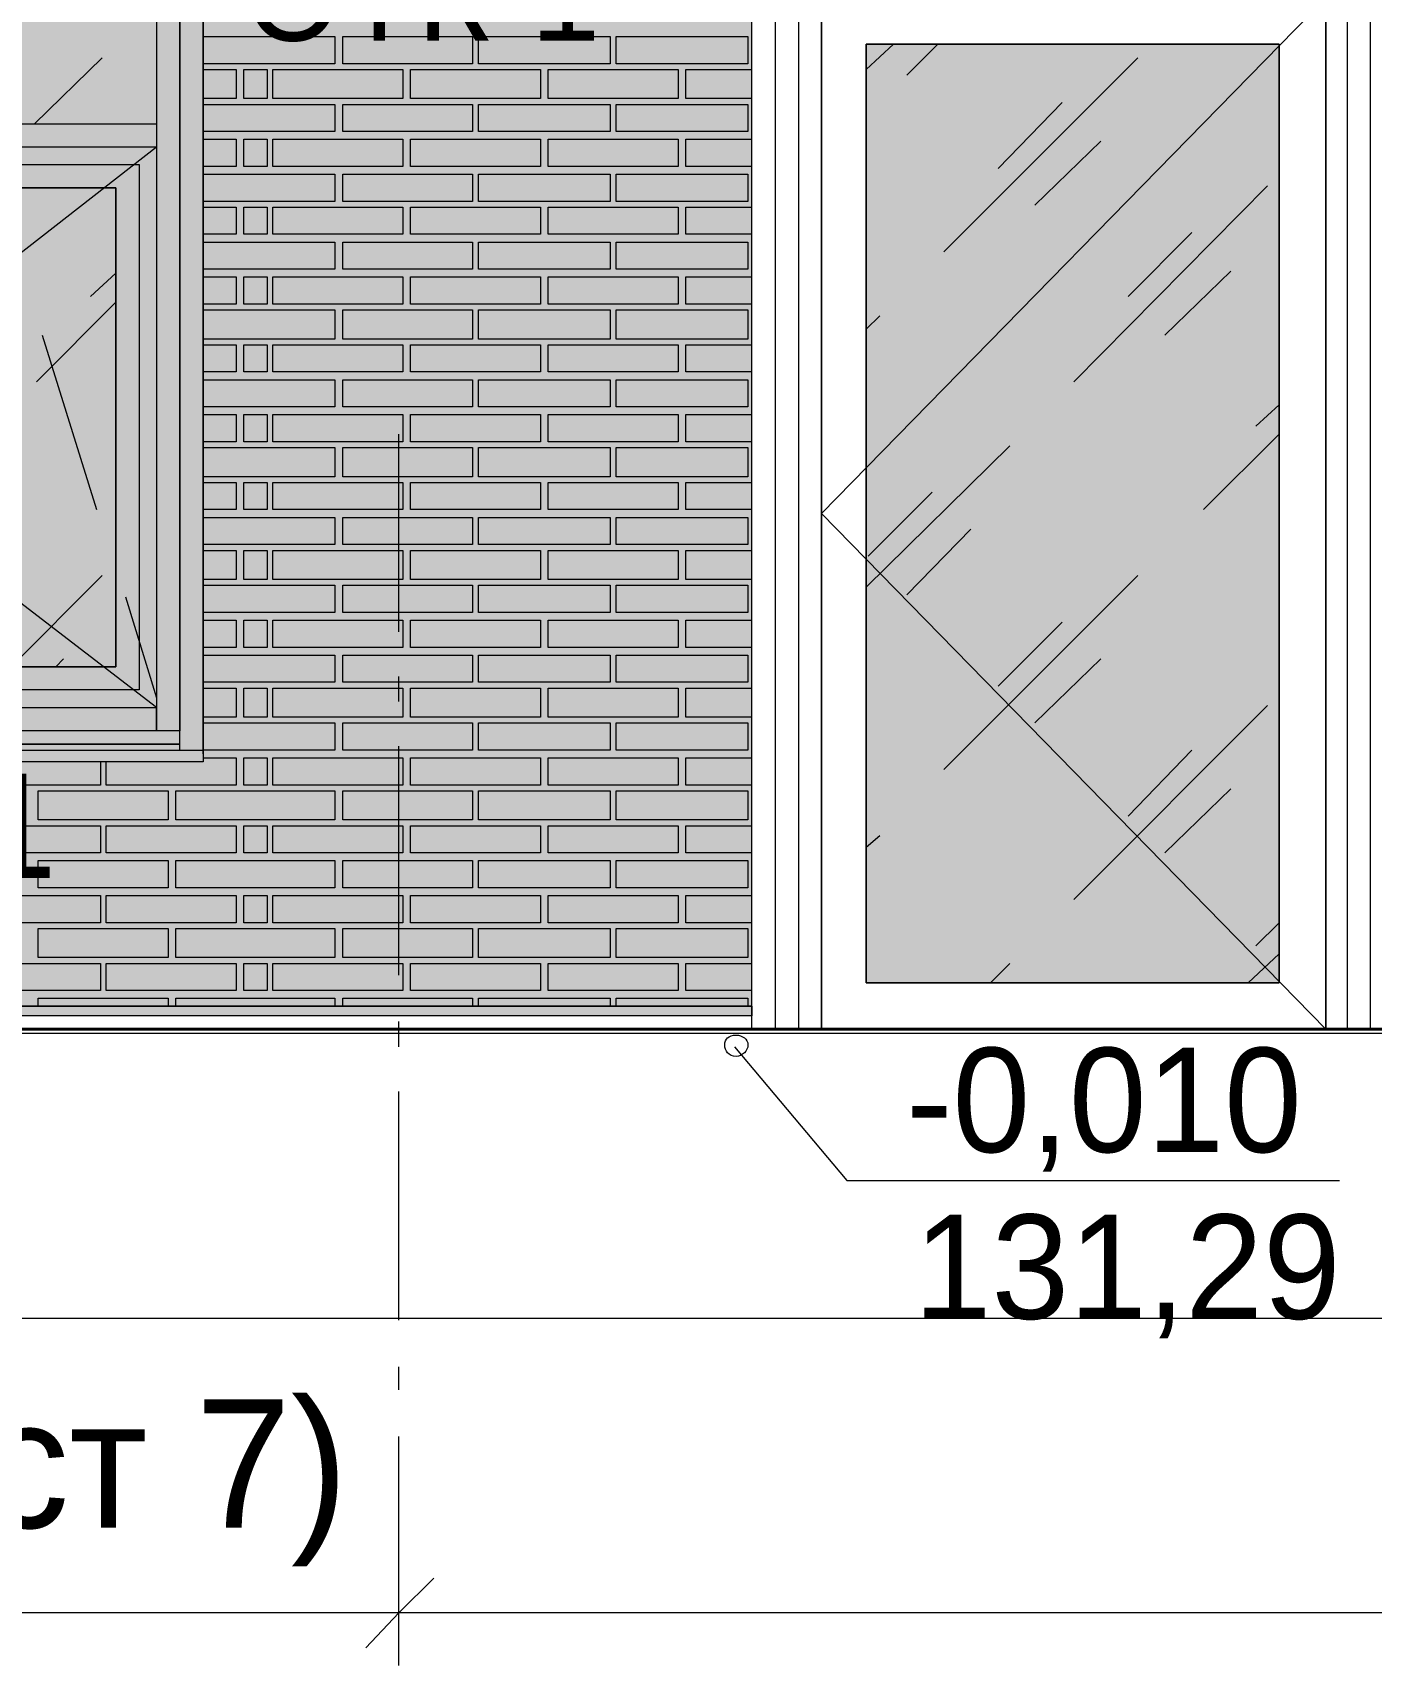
# Model space of a CAD drawing. Header units: millimetres. Extents: x -28928 to 100580, y -22867 to 36490.
# Drawn here: x 55282 to 58203, y -6152 to -2589 of the extents above; entities that cross this region are included whole.
import ezdxf

# ---------------------------------------------------------------- set-up
doc = ezdxf.new("R2010")
doc.units = ezdxf.units.MM
doc.layers.add('PDF _Геометрия', color=7, linetype='Continuous', true_color=0x8f8e8d)
doc.layers.add('PDF _Сплошная заливка', color=7, linetype='Continuous', true_color=0xffffff)
doc.layers.add('PDF _Текст', color=7, linetype='Continuous')

msp = doc.modelspace()

# ---------------------------------------------------------------- hatches: boundary and pattern name
at = {"layer": 'PDF _Сплошная заливка', "true_color": 0xdcd6cf, "transparency": 33554559}
h = msp.add_hatch(color=254, dxfattribs=at)
h.paths.add_polyline_path([(29617.59389996213, 1544.120618822559), (29617.59389996213, 9028.35138805342), (29486.44005380829, 9028.35138805342), (29486.44005380829, 1544.120618822559)])
h.paths.add_polyline_path([(47137.20928457774, -1463.956304254396), (47137.20928457774, -4713.187073485198), (55763.74774611626, -4713.187073485198), (55763.74774611626, 1455.274464976406), (29617.59389996213, 1455.274464976406), (29617.59389996213, 1522.966772668726), (29486.44005380829, 1522.966772668726), (29486.44005380829, -4713.187073485198), (45262.97851534694, -4713.187073485198), (45262.97851534694, -1463.956304254396)])
msp.add_hatch(color=254, dxfattribs=at).paths.add_polyline_path([(60798.36313073174, -2005.494765792853), (60798.36313073174, -4713.187073485198), (70224.51697688567, -4713.187073485198), (70224.51697688567, -1463.956304254396), (74070.28620765495, -1463.956304254396), (74070.28620765495, -4713.187073485198), (82294.90159227043, -4713.187073485198), (82294.90159227043, 9028.35138805342), (55763.74774611626, 9028.35138805342), (55763.74774611626, -4713.187073485198), (56851.05543842399, -4713.187073485198), (56851.05543842399, -1463.956304254396), (58251.4400538086, -1463.956304254396), (58251.4400538086, -4713.187073485198), (59499.51697688556, -4713.187073485198), (59499.51697688556, -2005.494765792853)])

# ---------------------------------------------------------------- linework, layer by layer
at = {"layer": 'PDF _Геометрия', "color": 7, "lineweight": 9}
for points in [[(45262.97851534694, -4679.340919639049), (45262.97851534694, -4713.187073485198), (29486.44005380829, -4713.187073485198), (45262.97851534694, -4713.187073485198), (45262.97851534694, -1463.956304254396), (47137.20928457774, -1463.956304254396), (47137.20928457774, -4713.187073485198), (55763.74774611626, -4713.187073485198), (56851.05543842399, -4713.187073485198), (56851.05543842399, -1463.956304254396), (58251.4400538086, -1463.956304254396), (58251.4400538086, -4713.187073485198), (59499.51697688556, -4713.187073485198), (59499.51697688556, -2005.494765792853), (60798.36313073174, -2005.494765792853), (60798.36313073174, -4713.187073485198), (70224.51697688567, -4713.187073485198), (70224.51697688567, -1463.956304254396), (74070.28620765495, -1463.956304254396), (74070.28620765495, -4713.187073485198), (82294.90159227043, -4713.187073485198), (82316.05543842427, -4713.187073485198), (82316.05543842427, 9028.35138805342)], [(53855.67082303934, -1463.956304254396), (55653.74774611628, -1463.956304254396), (55653.74774611628, -4163.187073485195), (55653.74774611628, -4087.03322733134), (55653.74774611628, -2813.57168886979), (55653.74774611628, -1540.110150408243), (55653.74774611628, -1463.956304254396), (55602.97851534704, -1463.956304254396), (55602.97851534704, -1540.110150408243)], [(58200.67082303937, -4763.956304254429), (58200.67082303937, -2441.263996562102), (58200.67082303937, -1540.110150408243), (58200.67082303937, -1463.956304254396), (58251.4400538086, -1463.956304254396), (58251.4400538086, -1540.110150408243), (58251.4400538086, -2441.263996562102), (58251.4400538086, -4763.956304254429), (58200.67082303937, -4763.956304254429), (58200.67082303937, -2441.263996562102), (58200.67082303937, -1514.72553502363), (58149.90159227014, -1514.72553502363), (58149.90159227014, -2441.263996562102), (58149.90159227014, -4763.956304254429)], [(56914.51697688554, -1514.72553502363), (56901.82466919323, -1514.72553502363), (56952.59389996246, -1514.72553502363), (56952.59389996246, -2441.263996562102), (56952.59389996246, -4763.956304254429)], [(56901.82466919323, -1514.72553502363), (56901.82466919323, -2441.263996562102), (56901.82466919323, -4763.956304254429)], [(55552.20928457782, -1540.110150408243), (55552.20928457782, -2813.57168886979), (55552.20928457782, -4112.417842715953), (54777.97851534704, -4112.417842715953), (54777.97851534704, -4061.648611946723), (55552.20928457782, -4061.648611946723)], [(55602.97851534704, -4154.725535023648), (55602.97851534704, -4087.03322733134), (55602.97851534704, -2813.57168886979), (55602.97851534704, -1540.110150408243), (55602.97851534704, -2813.57168886979), (55602.97851534704, -4112.417842715953), (55552.20928457782, -4112.417842715953), (55552.20928457782, -4061.648611946723), (55243.36313073165, -3824.725535023656)], [(58103.3631307317, -2513.187073485165), (57003.3631307317, -3638.571688869801), (58103.3631307317, -4763.956304254429), (58103.3631307317, -2513.187073485165), (57003.3631307317, -2513.187073485165), (57003.3631307317, -4763.956304254429)], [(57100.67082303937, -2669.725535023641), (57159.90159227014, -2614.72553502363)], [(57189.51697688553, -2682.41784271595), (57257.20928457785, -2614.72553502363)], [(55285.67082303936, -2788.187073485176), (55433.74774611626, -2644.340919639028)], [(57269.90159227015, -3067.41784271595), (57692.97851534706, -2644.340919639028)], [(57388.36313073167, -2885.494765792875), (57527.97851534706, -2741.648611946708)], [(55552.20928457782, -2838.956304254407), (55243.36313073165, -3080.110150408254)], [(57468.74774611631, -2965.879381177485), (57612.59389996246, -2826.263996562098)], [(57553.36313073167, -3350.879381177485), (57976.44005380862, -2923.571688869797)], [(57671.82466919323, -3164.725535023648), (57811.44005380862, -3025.110150408262)], [(55408.36313073165, -3164.725535023648), (55463.36313073167, -3113.956304254418)], [(57752.20928457785, -3249.34091963902), (57896.05543842398, -3109.725535023634)], [(55289.90159227014, -3350.879381177485), (55463.36313073167, -3177.417842715957)], [(57100.67082303937, -3236.648611946712), (57130.28620765478, -3207.033227331332)], [(55302.59389996245, -3249.34091963902), (55421.05543842395, -3630.110150408254)], [(57951.05543842399, -3448.187073485184), (58001.82466919323, -3401.648611946715)], [(56081.05543842397, -3896.648611946719), (56081.05543842397, -3465.110150408254)], [(57100.67082303937, -3799.340919639038), (57413.74774611629, -3490.494765792871)], [(57836.82466919323, -3630.110150408254), (58001.82466919323, -3465.110150408254)], [(57104.90159227015, -3731.648611946719), (57244.51697688554, -3592.033227331332)], [(57189.51697688553, -3816.263996562109), (57329.13236150092, -3672.41784271596)], [(55234.90159227012, -3972.802458100567), (55433.74774611626, -3773.956304254425)], [(57269.90159227015, -4197.033227331347), (57692.97851534706, -3773.956304254425)], [(55484.5169768855, -3820.494765792875), (55552.20928457782, -4040.49476579289)], [(57388.36313073167, -4015.110150408273), (57527.97851534706, -3875.494765792886)], [(55332.20928457781, -3972.802458100567), (55349.13236150089, -3955.879381177496)], [(57468.74774611631, -4095.494765792882), (57612.59389996246, -3955.879381177496)], [(56081.05543842397, -4048.956304254414), (56081.05543842397, -3993.956304254421)], [(57553.36313073167, -4480.49476579289), (57976.44005380862, -4057.41784271596)], [(55602.97851534704, -4112.417842715953), (53906.44005380858, -4112.417842715953)], [(55653.74774611628, -4146.263996562113), (55653.74774611628, -4154.725535023648), (55653.74774611628, -4180.110150408265), (53855.67082303934, -4180.110150408265), (53855.67082303934, -4154.725535023648), (53855.67082303934, -4150.494765792886)], [(53855.67082303934, -4154.725535023648), (55653.74774611628, -4154.725535023648)], [(55602.97851534704, -4142.033227331343), (53906.44005380858, -4142.033227331343), (55602.97851534704, -4142.033227331343)], [(55602.97851534704, -4142.033227331343), (53906.44005380858, -4142.033227331343)], [(56081.05543842397, -4645.494765792897), (56081.05543842397, -4146.263996562113)], [(57671.82466919323, -4298.571688869808), (57811.44005380862, -4154.725535023648)], [(55653.74774611628, -4171.64861194673), (55653.74774611628, -4175.879381177503)], [(57752.20928457785, -4378.956304254429), (57896.05543842398, -4239.340919639042)], [(57100.67082303937, -4366.26399656212), (57130.28620765478, -4340.879381177503)], [(57951.05543842399, -4582.033227331358), (58001.82466919323, -4531.26399656212)], [(57371.44005380862, -4662.417842715968), (57413.74774611629, -4620.11015040828)], [(57934.13236150092, -4662.417842715968), (58001.82466919323, -4598.956304254429)], [(44488.74774611616, -4675.110150408276), (44505.67082303923, -4814.725535023663), (44543.74774611615, -4950.110150408284), (44611.44005380847, -5072.802458100592), (44700.28620765463, -5182.802458100588), (44810.28620765462, -5271.648611946744), (44932.97851534693, -5339.340919639057), (45068.36313073155, -5377.417842715979), (45212.20928457771, -5394.34091963906), (62080.28620765479, -5394.34091963906), (62224.13236150096, -5377.417842715979), (62359.51697688557, -5339.340919639057), (62482.2092845779, -5271.648611946744), (62592.20928457788, -5182.802458100588), (62681.05543842404, -5072.802458100592), (62748.74774611637, -4950.110150408284), (62786.82466919329, -4814.725535023663), (62803.74774611634, -4675.110150408276)], [(47137.20928457774, -4713.187073485198), (56851.05543842399, -4713.187073485198), (56851.05543842399, -4734.340919639053), (47137.20928457774, -4734.340919639053), (47137.20928457774, -4713.187073485198), (56851.05543842399, -4713.187073485198), (47137.20928457774, -4713.187073485198), (47137.20928457774, -4679.340919639049)], [(-23144.32917696154, -4772.417842715975), (84689.51697688583, -4772.417842715975)], [(56081.05543842397, -4802.033227331354), (56081.05543842397, -4747.033227331358)], [(56812.97851534707, -4802.033227331354), (57058.36313073167, -5093.956304254436), (58132.97851534709, -5093.956304254436)], [(56081.05543842397, -5398.571688869823), (56081.05543842397, -4899.340919639053)], [(56081.05543842397, -5550.879381177518), (56081.05543842397, -5500.110150408284)], [(56081.05543842397, -6151.648611946755), (56081.05543842397, -5652.417842715979)], [(56081.05543842397, -6143.18707348522), (56081.05543842397, -6037.417842715986), (56081.05543842397, -5918.956304254443)], [(82087.59389996273, -6037.417842715986), (56081.05543842397, -6037.417842715986), (29799.51697688522, -6037.417842715986), (29351.05543842366, -6037.417842715986), (5066.440053808012, -6037.417842715986), (4816.824669192614, -6037.417842715986), (-21587.40610003844, -6037.417842715986)]]:
    msp.add_lwpolyline(points, dxfattribs=at)
for points in [[(56851.05543842399, -4763.956304254429), (56851.05543842399, -2441.263996562102), (56851.05543842399, -1540.110150408243), (56851.05543842399, -1463.956304254396), (56901.82466919323, -1463.956304254396), (56901.82466919323, -1540.110150408243), (56901.82466919323, -2441.263996562102), (56901.82466919323, -4763.956304254429)], [(57003.3631307317, -4763.956304254429), (57003.3631307317, -2513.187073485165), (58103.3631307317, -2513.187073485165), (58103.3631307317, -4763.956304254429)], [(57100.67082303937, -2614.72553502363), (58001.82466919323, -2614.72553502363), (58001.82466919323, -4662.417842715968), (57100.67082303937, -4662.417842715968)], [(58001.82466919323, -2614.72553502363), (57100.67082303937, -2614.72553502363), (57100.67082303937, -4662.417842715968), (58001.82466919323, -4662.417842715968)], [(55552.20928457782, -2838.956304254407), (54777.97851534704, -2838.956304254407), (54777.97851534704, -2788.187073485176), (55552.20928457782, -2788.187073485176)], [(54820.28620765475, -2877.033227331329), (55514.13236150089, -2877.033227331329), (55514.13236150089, -4023.571688869801), (54820.28620765475, -4023.571688869801)], [(55514.13236150089, -2877.033227331329), (55514.13236150089, -4023.571688869801), (54820.28620765475, -4023.571688869801), (54820.28620765475, -2877.033227331329)], [(55463.36313073167, -2927.802458100563), (54866.8246691932, -2927.802458100563), (54866.8246691932, -3972.802458100567), (55463.36313073167, -3972.802458100567)], [(54866.8246691932, -3972.802458100567), (54866.8246691932, -2927.802458100563), (55463.36313073167, -2927.802458100563), (55463.36313073167, -3972.802458100567)]]:
    msp.add_lwpolyline(points, close=True, dxfattribs=at)
at = {"layer": 'PDF _Геометрия', "lineweight": 9}
for points in [[(55653.74774611628, -2597.802458100559), (55734.13236150092, -2597.802458100559), (55763.74774611626, -2597.802458100559), (55797.59389996245, -2597.802458100559), (55941.44005380858, -2597.802458100559), (55941.44005380858, -2657.033227331332), (55797.59389996245, -2657.033227331332), (55763.74774611626, -2657.033227331332), (55734.13236150092, -2657.033227331332), (55653.74774611628, -2657.033227331332)], [(55653.74774611628, -2669.725535023641), (55725.67082303934, -2669.725535023641), (55725.67082303934, -2733.18707348518), (55653.74774611628, -2733.18707348518)], [(56851.05543842399, -2733.18707348518), (56707.20928457784, -2733.18707348518), (56707.20928457784, -2669.725535023641), (56851.05543842399, -2669.725535023641)], [(55653.74774611628, -2745.879381177489), (55734.13236150092, -2745.879381177489), (55763.74774611626, -2745.879381177489), (55797.59389996245, -2745.879381177489), (55941.44005380858, -2745.879381177489), (55941.44005380858, -2805.110150408247), (55797.59389996245, -2805.110150408247), (55763.74774611626, -2805.110150408247), (55734.13236150092, -2805.110150408247), (55653.74774611628, -2805.110150408247)], [(55653.74774611628, -2822.033227331336), (55725.67082303934, -2822.033227331336), (55725.67082303934, -2881.263996562095), (55653.74774611628, -2881.263996562095)], [(56851.05543842399, -2881.263996562095), (56707.20928457784, -2881.263996562095), (56707.20928457784, -2822.033227331336), (56851.05543842399, -2822.033227331336)], [(55653.74774611628, -2898.187073485184), (55734.13236150092, -2898.187073485184), (55763.74774611626, -2898.187073485184), (55797.59389996245, -2898.187073485184), (55941.44005380858, -2898.187073485184), (55941.44005380858, -2957.417842715942), (55797.59389996245, -2957.417842715942), (55763.74774611626, -2957.417842715942), (55734.13236150092, -2957.417842715942), (55653.74774611628, -2957.417842715942)], [(55653.74774611628, -2970.110150408247), (55725.67082303934, -2970.110150408247), (55725.67082303934, -3029.340919639024), (55653.74774611628, -3029.340919639024)], [(56851.05543842399, -3029.340919639024), (56707.20928457784, -3029.340919639024), (56707.20928457784, -2970.110150408247), (56851.05543842399, -2970.110150408247)], [(55653.74774611628, -3046.263996562095), (55734.13236150092, -3046.263996562095), (55763.74774611626, -3046.263996562095), (55797.59389996245, -3046.263996562095), (55941.44005380858, -3046.263996562095), (55941.44005380858, -3105.494765792871), (55797.59389996245, -3105.494765792871), (55763.74774611626, -3105.494765792871), (55734.13236150092, -3105.494765792871), (55653.74774611628, -3105.494765792871)], [(55653.74774611628, -3122.417842715942), (55725.67082303934, -3122.417842715942), (55725.67082303934, -3181.648611946719), (55653.74774611628, -3181.648611946719)], [(56851.05543842399, -3181.648611946719), (56707.20928457784, -3181.648611946719), (56707.20928457784, -3122.417842715942), (56851.05543842399, -3122.417842715942)], [(55653.74774611628, -3194.340919639028), (55734.13236150092, -3194.340919639028), (55763.74774611626, -3194.340919639028), (55797.59389996245, -3194.340919639028), (55941.44005380858, -3194.340919639028), (55941.44005380858, -3257.802458100567), (55797.59389996245, -3257.802458100567), (55763.74774611626, -3257.802458100567), (55734.13236150092, -3257.802458100567), (55653.74774611628, -3257.802458100567)], [(55653.74774611628, -3270.494765792875), (55725.67082303934, -3270.494765792875), (55725.67082303934, -3329.725535023648), (55653.74774611628, -3329.725535023648)], [(56851.05543842399, -3329.725535023648), (56707.20928457784, -3329.725535023648), (56707.20928457784, -3270.494765792875), (56851.05543842399, -3270.494765792875)], [(55653.74774611628, -3346.648611946719), (55734.13236150092, -3346.648611946719), (55763.74774611626, -3346.648611946719), (55797.59389996245, -3346.648611946719), (55941.44005380858, -3346.648611946719), (55941.44005380858, -3405.879381177496), (55797.59389996245, -3405.879381177496), (55763.74774611626, -3405.879381177496), (55734.13236150092, -3405.879381177496), (55653.74774611628, -3405.879381177496)], [(55653.74774611628, -3422.802458100567), (55725.67082303934, -3422.802458100567), (55725.67082303934, -3482.033227331343), (55653.74774611628, -3482.033227331343)], [(56851.05543842399, -3482.033227331343), (56707.20928457784, -3482.033227331343), (56707.20928457784, -3422.802458100567), (56851.05543842399, -3422.802458100567)], [(55653.74774611628, -3494.725535023652), (55734.13236150092, -3494.725535023652), (55763.74774611626, -3494.725535023652), (55797.59389996245, -3494.725535023652), (55941.44005380858, -3494.725535023652), (55941.44005380858, -3558.187073485191), (55797.59389996245, -3558.187073485191), (55763.74774611626, -3558.187073485191), (55734.13236150092, -3558.187073485191), (55653.74774611628, -3558.187073485191)], [(55653.74774611628, -3570.879381177499), (55725.67082303934, -3570.879381177499), (55725.67082303934, -3630.110150408254), (55653.74774611628, -3630.110150408254)], [(56851.05543842399, -3630.110150408254), (56707.20928457784, -3630.110150408254), (56707.20928457784, -3570.879381177499), (56851.05543842399, -3570.879381177499)], [(55653.74774611628, -3647.033227331347), (55734.13236150092, -3647.033227331347), (55763.74774611626, -3647.033227331347), (55797.59389996245, -3647.033227331347), (55941.44005380858, -3647.033227331347), (55941.44005380858, -3706.263996562102), (55797.59389996245, -3706.263996562102), (55763.74774611626, -3706.263996562102), (55734.13236150092, -3706.263996562102), (55653.74774611628, -3706.263996562102)], [(55653.74774611628, -3718.95630425441), (55725.67082303934, -3718.95630425441), (55725.67082303934, -3782.41784271595), (55653.74774611628, -3782.41784271595)], [(56851.05543842399, -3782.41784271595), (56707.20928457784, -3782.41784271595), (56707.20928457784, -3718.95630425441), (56851.05543842399, -3718.95630425441)], [(55653.74774611628, -3795.110150408258), (55734.13236150092, -3795.110150408258), (55763.74774611626, -3795.110150408258), (55797.59389996245, -3795.110150408258), (55941.44005380858, -3795.110150408258), (55941.44005380858, -3854.340919639035), (55797.59389996245, -3854.340919639035), (55763.74774611626, -3854.340919639035), (55734.13236150092, -3854.340919639035), (55653.74774611628, -3854.340919639035)], [(55653.74774611628, -3871.263996562106), (55725.67082303934, -3871.263996562106), (55725.67082303934, -3930.494765792882), (55653.74774611628, -3930.494765792882)], [(56851.05543842399, -3930.494765792882), (56707.20928457784, -3930.494765792882), (56707.20928457784, -3871.263996562106), (56851.05543842399, -3871.263996562106)], [(55653.74774611628, -3947.417842715953), (55734.13236150092, -3947.417842715953), (55763.74774611626, -3947.417842715953), (55797.59389996245, -3947.417842715953), (55941.44005380858, -3947.417842715953), (55941.44005380858, -4006.648611946726), (55797.59389996245, -4006.648611946726), (55763.74774611626, -4006.648611946726), (55734.13236150092, -4006.648611946726), (55653.74774611628, -4006.648611946726)], [(55653.74774611628, -4019.340919639035), (55725.67082303934, -4019.340919639035), (55725.67082303934, -4082.802458100574), (55653.74774611628, -4082.802458100574)], [(56851.05543842399, -4082.802458100574), (56707.20928457784, -4082.802458100574), (56707.20928457784, -4019.340919639035), (56851.05543842399, -4019.340919639035)], [(55653.74774611628, -4095.494765792882), (55734.13236150092, -4095.494765792882), (55763.74774611626, -4095.494765792882), (55797.59389996245, -4095.494765792882), (55941.44005380858, -4095.494765792882), (55941.44005380858, -4154.725535023648), (55797.59389996245, -4154.725535023648), (55763.74774611626, -4154.725535023648), (55734.13236150092, -4154.725535023648), (55653.74774611628, -4154.725535023648)], [(55429.51697688553, -4180.110150408265), (55429.51697688553, -4230.879381177496), (55141.82466919319, -4230.879381177496), (55141.82466919319, -4180.110150408265)], [(55653.74774611628, -4171.64861194673), (55725.67082303934, -4171.64861194673), (55725.67082303934, -4230.879381177496), (55442.20928457782, -4230.879381177496), (55442.20928457782, -4180.110150408265)], [(56851.05543842399, -4230.879381177496), (56707.20928457784, -4230.879381177496), (56707.20928457784, -4171.64861194673), (56851.05543842399, -4171.64861194673)], [(56851.05543842399, -4378.956304254429), (56707.20928457784, -4378.956304254429), (56707.20928457784, -4319.725535023652), (56851.05543842399, -4319.725535023652)], [(56851.05543842399, -4531.26399656212), (56707.20928457784, -4531.26399656212), (56707.20928457784, -4472.033227331347), (56851.05543842399, -4472.033227331347)], [(56851.05543842399, -4679.340919639049), (56707.20928457784, -4679.340919639049), (56707.20928457784, -4620.11015040828), (56851.05543842399, -4620.11015040828)], [(55294.13236150087, -4713.187073485198), (55294.13236150087, -4696.263996562127), (55433.74774611626, -4696.263996562127), (55577.59389996243, -4696.263996562127), (55577.59389996243, -4713.187073485198)], [(55594.51697688553, -4713.187073485198), (55594.51697688553, -4696.263996562127), (55734.13236150092, -4696.263996562127), (55763.74774611626, -4696.263996562127), (55797.59389996245, -4696.263996562127), (55941.44005380858, -4696.263996562127), (55941.44005380858, -4713.187073485198)], [(55958.36313073167, -4713.187073485198), (55958.36313073167, -4696.263996562127), (56097.97851534706, -4696.263996562127), (56241.82466919323, -4696.263996562127), (56241.82466919323, -4713.187073485198)], [(56254.51697688553, -4713.187073485198), (56254.51697688553, -4696.263996562127), (56398.36313073167, -4696.263996562127), (56542.20928457782, -4696.263996562127), (56542.20928457782, -4713.187073485198)], [(56554.90159227014, -4713.187073485198), (56554.90159227014, -4696.263996562127), (56698.74774611631, -4696.263996562127), (56842.59389996243, -4696.263996562127), (56842.59389996243, -4713.187073485198)]]:
    msp.add_lwpolyline(points, dxfattribs=at)
for points in [[(56241.82466919323, -2657.033227331332), (56097.97851534706, -2657.033227331332), (55958.36313073167, -2657.033227331332), (55958.36313073167, -2597.802458100559), (56097.97851534706, -2597.802458100559), (56241.82466919323, -2597.802458100559)], [(56542.20928457782, -2657.033227331332), (56398.36313073167, -2657.033227331332), (56254.51697688553, -2657.033227331332), (56254.51697688553, -2597.802458100559), (56398.36313073167, -2597.802458100559), (56542.20928457782, -2597.802458100559)], [(56842.59389996243, -2657.033227331332), (56698.74774611631, -2657.033227331332), (56554.90159227014, -2657.033227331332), (56554.90159227014, -2597.802458100559), (56698.74774611631, -2597.802458100559), (56842.59389996243, -2597.802458100559)], [(55742.59389996243, -2733.18707348518), (55742.59389996243, -2669.725535023641), (55763.74774611626, -2669.725535023641), (55793.36313073167, -2669.725535023641), (55793.36313073167, -2733.18707348518), (55763.74774611626, -2733.18707348518)], [(56089.51697688553, -2669.725535023641), (56089.51697688553, -2733.18707348518), (55806.05543842398, -2733.18707348518), (55806.05543842398, -2669.725535023641)], [(56389.90159227014, -2669.725535023641), (56389.90159227014, -2733.18707348518), (56106.44005380858, -2733.18707348518), (56106.44005380858, -2669.725535023641)], [(56690.28620765475, -2669.725535023641), (56690.28620765475, -2733.18707348518), (56406.82466919323, -2733.18707348518), (56406.82466919323, -2669.725535023641)], [(56241.82466919323, -2805.110150408247), (56097.97851534706, -2805.110150408247), (55958.36313073167, -2805.110150408247), (55958.36313073167, -2745.879381177489), (56097.97851534706, -2745.879381177489), (56241.82466919323, -2745.879381177489)], [(56542.20928457782, -2805.110150408247), (56398.36313073167, -2805.110150408247), (56254.51697688553, -2805.110150408247), (56254.51697688553, -2745.879381177489), (56398.36313073167, -2745.879381177489), (56542.20928457782, -2745.879381177489)], [(56842.59389996243, -2805.110150408247), (56698.74774611631, -2805.110150408247), (56554.90159227014, -2805.110150408247), (56554.90159227014, -2745.879381177489), (56698.74774611631, -2745.879381177489), (56842.59389996243, -2745.879381177489)], [(55742.59389996243, -2881.263996562095), (55742.59389996243, -2822.033227331336), (55763.74774611626, -2822.033227331336), (55793.36313073167, -2822.033227331336), (55793.36313073167, -2881.263996562095), (55763.74774611626, -2881.263996562095)], [(56089.51697688553, -2822.033227331336), (56089.51697688553, -2881.263996562095), (55806.05543842398, -2881.263996562095), (55806.05543842398, -2822.033227331336)], [(56389.90159227014, -2822.033227331336), (56389.90159227014, -2881.263996562095), (56106.44005380858, -2881.263996562095), (56106.44005380858, -2822.033227331336)], [(56690.28620765475, -2822.033227331336), (56690.28620765475, -2881.263996562095), (56406.82466919323, -2881.263996562095), (56406.82466919323, -2822.033227331336)], [(56241.82466919323, -2957.417842715942), (56097.97851534706, -2957.417842715942), (55958.36313073167, -2957.417842715942), (55958.36313073167, -2898.187073485184), (56097.97851534706, -2898.187073485184), (56241.82466919323, -2898.187073485184)], [(56542.20928457782, -2957.417842715942), (56398.36313073167, -2957.417842715942), (56254.51697688553, -2957.417842715942), (56254.51697688553, -2898.187073485184), (56398.36313073167, -2898.187073485184), (56542.20928457782, -2898.187073485184)], [(56842.59389996243, -2957.417842715942), (56698.74774611631, -2957.417842715942), (56554.90159227014, -2957.417842715942), (56554.90159227014, -2898.187073485184), (56698.74774611631, -2898.187073485184), (56842.59389996243, -2898.187073485184)], [(55742.59389996243, -3029.340919639024), (55742.59389996243, -2970.110150408247), (55763.74774611626, -2970.110150408247), (55793.36313073167, -2970.110150408247), (55793.36313073167, -3029.340919639024), (55763.74774611626, -3029.340919639024)], [(56089.51697688553, -2970.110150408247), (56089.51697688553, -3029.340919639024), (55806.05543842398, -3029.340919639024), (55806.05543842398, -2970.110150408247)], [(56389.90159227014, -2970.110150408247), (56389.90159227014, -3029.340919639024), (56106.44005380858, -3029.340919639024), (56106.44005380858, -2970.110150408247)], [(56690.28620765475, -2970.110150408247), (56690.28620765475, -3029.340919639024), (56406.82466919323, -3029.340919639024), (56406.82466919323, -2970.110150408247)], [(56241.82466919323, -3105.494765792871), (56097.97851534706, -3105.494765792871), (55958.36313073167, -3105.494765792871), (55958.36313073167, -3046.263996562095), (56097.97851534706, -3046.263996562095), (56241.82466919323, -3046.263996562095)], [(56542.20928457782, -3105.494765792871), (56398.36313073167, -3105.494765792871), (56254.51697688553, -3105.494765792871), (56254.51697688553, -3046.263996562095), (56398.36313073167, -3046.263996562095), (56542.20928457782, -3046.263996562095)], [(56842.59389996243, -3105.494765792871), (56698.74774611631, -3105.494765792871), (56554.90159227014, -3105.494765792871), (56554.90159227014, -3046.263996562095), (56698.74774611631, -3046.263996562095), (56842.59389996243, -3046.263996562095)], [(55742.59389996243, -3181.648611946719), (55742.59389996243, -3122.417842715942), (55763.74774611626, -3122.417842715942), (55793.36313073167, -3122.417842715942), (55793.36313073167, -3181.648611946719), (55763.74774611626, -3181.648611946719)], [(56089.51697688553, -3122.417842715942), (56089.51697688553, -3181.648611946719), (55806.05543842398, -3181.648611946719), (55806.05543842398, -3122.417842715942)], [(56389.90159227014, -3122.417842715942), (56389.90159227014, -3181.648611946719), (56106.44005380858, -3181.648611946719), (56106.44005380858, -3122.417842715942)], [(56690.28620765475, -3122.417842715942), (56690.28620765475, -3181.648611946719), (56406.82466919323, -3181.648611946719), (56406.82466919323, -3122.417842715942)], [(56241.82466919323, -3257.802458100567), (56097.97851534706, -3257.802458100567), (55958.36313073167, -3257.802458100567), (55958.36313073167, -3194.340919639028), (56097.97851534706, -3194.340919639028), (56241.82466919323, -3194.340919639028)], [(56542.20928457782, -3257.802458100567), (56398.36313073167, -3257.802458100567), (56254.51697688553, -3257.802458100567), (56254.51697688553, -3194.340919639028), (56398.36313073167, -3194.340919639028), (56542.20928457782, -3194.340919639028)], [(56842.59389996243, -3257.802458100567), (56698.74774611631, -3257.802458100567), (56554.90159227014, -3257.802458100567), (56554.90159227014, -3194.340919639028), (56698.74774611631, -3194.340919639028), (56842.59389996243, -3194.340919639028)], [(55742.59389996243, -3329.725535023648), (55742.59389996243, -3270.494765792875), (55763.74774611626, -3270.494765792875), (55793.36313073167, -3270.494765792875), (55793.36313073167, -3329.725535023648), (55763.74774611626, -3329.725535023648)], [(56089.51697688553, -3270.494765792875), (56089.51697688553, -3329.725535023648), (55806.05543842398, -3329.725535023648), (55806.05543842398, -3270.494765792875)], [(56389.90159227014, -3270.494765792875), (56389.90159227014, -3329.725535023648), (56106.44005380858, -3329.725535023648), (56106.44005380858, -3270.494765792875)], [(56690.28620765475, -3270.494765792875), (56690.28620765475, -3329.725535023648), (56406.82466919323, -3329.725535023648), (56406.82466919323, -3270.494765792875)], [(56241.82466919323, -3405.879381177496), (56097.97851534706, -3405.879381177496), (55958.36313073167, -3405.879381177496), (55958.36313073167, -3346.648611946719), (56097.97851534706, -3346.648611946719), (56241.82466919323, -3346.648611946719)], [(56542.20928457782, -3405.879381177496), (56398.36313073167, -3405.879381177496), (56254.51697688553, -3405.879381177496), (56254.51697688553, -3346.648611946719), (56398.36313073167, -3346.648611946719), (56542.20928457782, -3346.648611946719)], [(56842.59389996243, -3405.879381177496), (56698.74774611631, -3405.879381177496), (56554.90159227014, -3405.879381177496), (56554.90159227014, -3346.648611946719), (56698.74774611631, -3346.648611946719), (56842.59389996243, -3346.648611946719)], [(55742.59389996243, -3482.033227331343), (55742.59389996243, -3422.802458100567), (55763.74774611626, -3422.802458100567), (55793.36313073167, -3422.802458100567), (55793.36313073167, -3482.033227331343), (55763.74774611626, -3482.033227331343)], [(56089.51697688553, -3422.802458100567), (56089.51697688553, -3482.033227331343), (55806.05543842398, -3482.033227331343), (55806.05543842398, -3422.802458100567)], [(56389.90159227014, -3422.802458100567), (56389.90159227014, -3482.033227331343), (56106.44005380858, -3482.033227331343), (56106.44005380858, -3422.802458100567)], [(56690.28620765475, -3422.802458100567), (56690.28620765475, -3482.033227331343), (56406.82466919323, -3482.033227331343), (56406.82466919323, -3422.802458100567)], [(56241.82466919323, -3558.187073485191), (56097.97851534706, -3558.187073485191), (55958.36313073167, -3558.187073485191), (55958.36313073167, -3494.725535023652), (56097.97851534706, -3494.725535023652), (56241.82466919323, -3494.725535023652)], [(56542.20928457782, -3558.187073485191), (56398.36313073167, -3558.187073485191), (56254.51697688553, -3558.187073485191), (56254.51697688553, -3494.725535023652), (56398.36313073167, -3494.725535023652), (56542.20928457782, -3494.725535023652)], [(56842.59389996243, -3558.187073485191), (56698.74774611631, -3558.187073485191), (56554.90159227014, -3558.187073485191), (56554.90159227014, -3494.725535023652), (56698.74774611631, -3494.725535023652), (56842.59389996243, -3494.725535023652)], [(55742.59389996243, -3630.110150408254), (55742.59389996243, -3570.879381177499), (55763.74774611626, -3570.879381177499), (55793.36313073167, -3570.879381177499), (55793.36313073167, -3630.110150408254), (55763.74774611626, -3630.110150408254)], [(56089.51697688553, -3570.879381177499), (56089.51697688553, -3630.110150408254), (55806.05543842398, -3630.110150408254), (55806.05543842398, -3570.879381177499)], [(56389.90159227014, -3570.879381177499), (56389.90159227014, -3630.110150408254), (56106.44005380858, -3630.110150408254), (56106.44005380858, -3570.879381177499)], [(56690.28620765475, -3570.879381177499), (56690.28620765475, -3630.110150408254), (56406.82466919323, -3630.110150408254), (56406.82466919323, -3570.879381177499)], [(56241.82466919323, -3706.263996562102), (56097.97851534706, -3706.263996562102), (55958.36313073167, -3706.263996562102), (55958.36313073167, -3647.033227331347), (56097.97851534706, -3647.033227331347), (56241.82466919323, -3647.033227331347)], [(56542.20928457782, -3706.263996562102), (56398.36313073167, -3706.263996562102), (56254.51697688553, -3706.263996562102), (56254.51697688553, -3647.033227331347), (56398.36313073167, -3647.033227331347), (56542.20928457782, -3647.033227331347)], [(56842.59389996243, -3706.263996562102), (56698.74774611631, -3706.263996562102), (56554.90159227014, -3706.263996562102), (56554.90159227014, -3647.033227331347), (56698.74774611631, -3647.033227331347), (56842.59389996243, -3647.033227331347)], [(55742.59389996243, -3782.41784271595), (55742.59389996243, -3718.95630425441), (55763.74774611626, -3718.95630425441), (55793.36313073167, -3718.95630425441), (55793.36313073167, -3782.41784271595), (55763.74774611626, -3782.41784271595)], [(56089.51697688553, -3718.95630425441), (56089.51697688553, -3782.41784271595), (55806.05543842398, -3782.41784271595), (55806.05543842398, -3718.95630425441)], [(56389.90159227014, -3718.95630425441), (56389.90159227014, -3782.41784271595), (56106.44005380858, -3782.41784271595), (56106.44005380858, -3718.95630425441)], [(56690.28620765475, -3718.95630425441), (56690.28620765475, -3782.41784271595), (56406.82466919323, -3782.41784271595), (56406.82466919323, -3718.95630425441)], [(56241.82466919323, -3854.340919639035), (56097.97851534706, -3854.340919639035), (55958.36313073167, -3854.340919639035), (55958.36313073167, -3795.110150408258), (56097.97851534706, -3795.110150408258), (56241.82466919323, -3795.110150408258)], [(56542.20928457782, -3854.340919639035), (56398.36313073167, -3854.340919639035), (56254.51697688553, -3854.340919639035), (56254.51697688553, -3795.110150408258), (56398.36313073167, -3795.110150408258), (56542.20928457782, -3795.110150408258)], [(56842.59389996243, -3854.340919639035), (56698.74774611631, -3854.340919639035), (56554.90159227014, -3854.340919639035), (56554.90159227014, -3795.110150408258), (56698.74774611631, -3795.110150408258), (56842.59389996243, -3795.110150408258)], [(55742.59389996243, -3930.494765792882), (55742.59389996243, -3871.263996562106), (55763.74774611626, -3871.263996562106), (55793.36313073167, -3871.263996562106), (55793.36313073167, -3930.494765792882), (55763.74774611626, -3930.494765792882)], [(56089.51697688553, -3871.263996562106), (56089.51697688553, -3930.494765792882), (55806.05543842398, -3930.494765792882), (55806.05543842398, -3871.263996562106)], [(56389.90159227014, -3871.263996562106), (56389.90159227014, -3930.494765792882), (56106.44005380858, -3930.494765792882), (56106.44005380858, -3871.263996562106)], [(56690.28620765475, -3871.263996562106), (56690.28620765475, -3930.494765792882), (56406.82466919323, -3930.494765792882), (56406.82466919323, -3871.263996562106)], [(56241.82466919323, -4006.648611946726), (56097.97851534706, -4006.648611946726), (55958.36313073167, -4006.648611946726), (55958.36313073167, -3947.417842715953), (56097.97851534706, -3947.417842715953), (56241.82466919323, -3947.417842715953)], [(56542.20928457782, -4006.648611946726), (56398.36313073167, -4006.648611946726), (56254.51697688553, -4006.648611946726), (56254.51697688553, -3947.417842715953), (56398.36313073167, -3947.417842715953), (56542.20928457782, -3947.417842715953)], [(56842.59389996243, -4006.648611946726), (56698.74774611631, -4006.648611946726), (56554.90159227014, -4006.648611946726), (56554.90159227014, -3947.417842715953), (56698.74774611631, -3947.417842715953), (56842.59389996243, -3947.417842715953)], [(55742.59389996243, -4082.802458100574), (55742.59389996243, -4019.340919639035), (55763.74774611626, -4019.340919639035), (55793.36313073167, -4019.340919639035), (55793.36313073167, -4082.802458100574), (55763.74774611626, -4082.802458100574)], [(56089.51697688553, -4019.340919639035), (56089.51697688553, -4082.802458100574), (55806.05543842398, -4082.802458100574), (55806.05543842398, -4019.340919639035)], [(56389.90159227014, -4019.340919639035), (56389.90159227014, -4082.802458100574), (56106.44005380858, -4082.802458100574), (56106.44005380858, -4019.340919639035)], [(56690.28620765475, -4019.340919639035), (56690.28620765475, -4082.802458100574), (56406.82466919323, -4082.802458100574), (56406.82466919323, -4019.340919639035)], [(56241.82466919323, -4154.725535023648), (56097.97851534706, -4154.725535023648), (55958.36313073167, -4154.725535023648), (55958.36313073167, -4095.494765792882), (56097.97851534706, -4095.494765792882), (56241.82466919323, -4095.494765792882)], [(56542.20928457782, -4154.725535023648), (56398.36313073167, -4154.725535023648), (56254.51697688553, -4154.725535023648), (56254.51697688553, -4095.494765792882), (56398.36313073167, -4095.494765792882), (56542.20928457782, -4095.494765792882)], [(56842.59389996243, -4154.725535023648), (56698.74774611631, -4154.725535023648), (56554.90159227014, -4154.725535023648), (56554.90159227014, -4095.494765792882), (56698.74774611631, -4095.494765792882), (56842.59389996243, -4095.494765792882)], [(55742.59389996243, -4230.879381177496), (55742.59389996243, -4171.64861194673), (55763.74774611626, -4171.64861194673), (55793.36313073167, -4171.64861194673), (55793.36313073167, -4230.879381177496), (55763.74774611626, -4230.879381177496)], [(56089.51697688553, -4171.64861194673), (56089.51697688553, -4230.879381177496), (55806.05543842398, -4230.879381177496), (55806.05543842398, -4171.64861194673)], [(56389.90159227014, -4171.64861194673), (56389.90159227014, -4230.879381177496), (56106.44005380858, -4230.879381177496), (56106.44005380858, -4171.64861194673)], [(56690.28620765475, -4171.64861194673), (56690.28620765475, -4230.879381177496), (56406.82466919323, -4230.879381177496), (56406.82466919323, -4171.64861194673)], [(55577.59389996243, -4307.033227331343), (55433.74774611626, -4307.033227331343), (55294.13236150087, -4307.033227331343), (55294.13236150087, -4243.571688869804), (55433.74774611626, -4243.571688869804), (55577.59389996243, -4243.571688869804)], [(55941.44005380858, -4307.033227331343), (55797.59389996245, -4307.033227331343), (55763.74774611626, -4307.033227331343), (55734.13236150092, -4307.033227331343), (55594.51697688553, -4307.033227331343), (55594.51697688553, -4243.571688869804), (55734.13236150092, -4243.571688869804), (55763.74774611626, -4243.571688869804), (55797.59389996245, -4243.571688869804), (55941.44005380858, -4243.571688869804)], [(56241.82466919323, -4307.033227331343), (56097.97851534706, -4307.033227331343), (55958.36313073167, -4307.033227331343), (55958.36313073167, -4243.571688869804), (56097.97851534706, -4243.571688869804), (56241.82466919323, -4243.571688869804)], [(56542.20928457782, -4307.033227331343), (56398.36313073167, -4307.033227331343), (56254.51697688553, -4307.033227331343), (56254.51697688553, -4243.571688869804), (56398.36313073167, -4243.571688869804), (56542.20928457782, -4243.571688869804)], [(56842.59389996243, -4307.033227331343), (56698.74774611631, -4307.033227331343), (56554.90159227014, -4307.033227331343), (56554.90159227014, -4243.571688869804), (56698.74774611631, -4243.571688869804), (56842.59389996243, -4243.571688869804)], [(55429.51697688553, -4319.725535023652), (55429.51697688553, -4378.956304254429), (55141.82466919319, -4378.956304254429), (55141.82466919319, -4319.725535023652)], [(55725.67082303934, -4319.725535023652), (55725.67082303934, -4378.956304254429), (55442.20928457782, -4378.956304254429), (55442.20928457782, -4319.725535023652)], [(55742.59389996243, -4378.956304254429), (55742.59389996243, -4319.725535023652), (55763.74774611626, -4319.725535023652), (55793.36313073167, -4319.725535023652), (55793.36313073167, -4378.956304254429), (55763.74774611626, -4378.956304254429)], [(56089.51697688553, -4319.725535023652), (56089.51697688553, -4378.956304254429), (55806.05543842398, -4378.956304254429), (55806.05543842398, -4319.725535023652)], [(56389.90159227014, -4319.725535023652), (56389.90159227014, -4378.956304254429), (56106.44005380858, -4378.956304254429), (56106.44005380858, -4319.725535023652)], [(56690.28620765475, -4319.725535023652), (56690.28620765475, -4378.956304254429), (56406.82466919323, -4378.956304254429), (56406.82466919323, -4319.725535023652)], [(55577.59389996243, -4455.110150408276), (55433.74774611626, -4455.110150408276), (55294.13236150087, -4455.110150408276), (55294.13236150087, -4395.879381177499), (55433.74774611626, -4395.879381177499), (55577.59389996243, -4395.879381177499)], [(55941.44005380858, -4455.110150408276), (55797.59389996245, -4455.110150408276), (55763.74774611626, -4455.110150408276), (55734.13236150092, -4455.110150408276), (55594.51697688553, -4455.110150408276), (55594.51697688553, -4395.879381177499), (55734.13236150092, -4395.879381177499), (55763.74774611626, -4395.879381177499), (55797.59389996245, -4395.879381177499), (55941.44005380858, -4395.879381177499)], [(56241.82466919323, -4455.110150408276), (56097.97851534706, -4455.110150408276), (55958.36313073167, -4455.110150408276), (55958.36313073167, -4395.879381177499), (56097.97851534706, -4395.879381177499), (56241.82466919323, -4395.879381177499)], [(56542.20928457782, -4455.110150408276), (56398.36313073167, -4455.110150408276), (56254.51697688553, -4455.110150408276), (56254.51697688553, -4395.879381177499), (56398.36313073167, -4395.879381177499), (56542.20928457782, -4395.879381177499)], [(56842.59389996243, -4455.110150408276), (56698.74774611631, -4455.110150408276), (56554.90159227014, -4455.110150408276), (56554.90159227014, -4395.879381177499), (56698.74774611631, -4395.879381177499), (56842.59389996243, -4395.879381177499)], [(55429.51697688553, -4472.033227331347), (55429.51697688553, -4531.26399656212), (55141.82466919319, -4531.26399656212), (55141.82466919319, -4472.033227331347)], [(55725.67082303934, -4472.033227331347), (55725.67082303934, -4531.26399656212), (55442.20928457782, -4531.26399656212), (55442.20928457782, -4472.033227331347)], [(55742.59389996243, -4531.26399656212), (55742.59389996243, -4472.033227331347), (55763.74774611626, -4472.033227331347), (55793.36313073167, -4472.033227331347), (55793.36313073167, -4531.26399656212), (55763.74774611626, -4531.26399656212)], [(56089.51697688553, -4472.033227331347), (56089.51697688553, -4531.26399656212), (55806.05543842398, -4531.26399656212), (55806.05543842398, -4472.033227331347)], [(56389.90159227014, -4472.033227331347), (56389.90159227014, -4531.26399656212), (56106.44005380858, -4531.26399656212), (56106.44005380858, -4472.033227331347)], [(56690.28620765475, -4472.033227331347), (56690.28620765475, -4531.26399656212), (56406.82466919323, -4531.26399656212), (56406.82466919323, -4472.033227331347)], [(55577.59389996243, -4607.417842715975), (55433.74774611626, -4607.417842715975), (55294.13236150087, -4607.417842715975), (55294.13236150087, -4543.956304254432), (55433.74774611626, -4543.956304254432), (55577.59389996243, -4543.956304254432)], [(55941.44005380858, -4607.417842715975), (55797.59389996245, -4607.417842715975), (55763.74774611626, -4607.417842715975), (55734.13236150092, -4607.417842715975), (55594.51697688553, -4607.417842715975), (55594.51697688553, -4543.956304254432), (55734.13236150092, -4543.956304254432), (55763.74774611626, -4543.956304254432), (55797.59389996245, -4543.956304254432), (55941.44005380858, -4543.956304254432)], [(56241.82466919323, -4607.417842715975), (56097.97851534706, -4607.417842715975), (55958.36313073167, -4607.417842715975), (55958.36313073167, -4543.956304254432), (56097.97851534706, -4543.956304254432), (56241.82466919323, -4543.956304254432)], [(56542.20928457782, -4607.417842715975), (56398.36313073167, -4607.417842715975), (56254.51697688553, -4607.417842715975), (56254.51697688553, -4543.956304254432), (56398.36313073167, -4543.956304254432), (56542.20928457782, -4543.956304254432)], [(56842.59389996243, -4607.417842715975), (56698.74774611631, -4607.417842715975), (56554.90159227014, -4607.417842715975), (56554.90159227014, -4543.956304254432), (56698.74774611631, -4543.956304254432), (56842.59389996243, -4543.956304254432)], [(55429.51697688553, -4620.11015040828), (55429.51697688553, -4679.340919639049), (55141.82466919319, -4679.340919639049), (55141.82466919319, -4620.11015040828)], [(55725.67082303934, -4620.11015040828), (55725.67082303934, -4679.340919639049), (55442.20928457782, -4679.340919639049), (55442.20928457782, -4620.11015040828)], [(55742.59389996243, -4679.340919639049), (55742.59389996243, -4620.11015040828), (55763.74774611626, -4620.11015040828), (55793.36313073167, -4620.11015040828), (55793.36313073167, -4679.340919639049), (55763.74774611626, -4679.340919639049)], [(56089.51697688553, -4620.11015040828), (56089.51697688553, -4679.340919639049), (55806.05543842398, -4679.340919639049), (55806.05543842398, -4620.11015040828)], [(56389.90159227014, -4620.11015040828), (56389.90159227014, -4679.340919639049), (56106.44005380858, -4679.340919639049), (56106.44005380858, -4620.11015040828)], [(56690.28620765475, -4620.11015040828), (56690.28620765475, -4679.340919639049), (56406.82466919323, -4679.340919639049), (56406.82466919323, -4620.11015040828)]]:
    msp.add_lwpolyline(points, close=True, dxfattribs=at)
at = {"layer": 'PDF _Геометрия', "color": 7, "lineweight": 40}
msp.add_lwpolyline([(82954.90159227044, -4763.956304254429), (-22513.94456157691, -4763.956304254429)], dxfattribs=at)
at = {"layer": 'PDF _Геометрия', "color": 7, "lineweight": 18}
msp.add_lwpolyline([(56009.1323615009, -6113.571688869833), (56081.05543842397, -6037.417842715986), (56157.20928457781, -5961.263996562138)], dxfattribs=at)
at = {"layer": 'PDF _Геометрия', "color": 7, "lineweight": 9}
for points in [[(56791.8246691932, -4797.802458100592), (56791.8246691932, -4785.110150408284), (56800.28620765478, -4776.648611946737), (56817.20928457782, -4776.648611946737)], [(56791.8246691932, -4797.802458100592), (56791.8246691932, -4785.110150408284), (56800.28620765478, -4776.648611946737), (56817.20928457782, -4776.648611946737)], [(56817.20928457782, -4823.187073485205), (56800.28620765478, -4823.187073485205), (56791.8246691932, -4810.494765792897), (56791.8246691932, -4797.802458100592)], [(56817.20928457782, -4823.187073485205), (56800.28620765478, -4823.187073485205), (56791.8246691932, -4810.494765792897), (56791.8246691932, -4797.802458100592)], [(56817.20928457782, -4776.648611946737), (56829.90159227012, -4776.648611946737), (56842.59389996243, -4785.110150408284), (56842.59389996243, -4797.802458100592)], [(56817.20928457782, -4776.648611946737), (56829.90159227012, -4776.648611946737), (56842.59389996243, -4785.110150408284), (56842.59389996243, -4797.802458100592)], [(56842.59389996243, -4797.802458100592), (56842.59389996243, -4810.494765792897), (56829.90159227012, -4823.187073485205), (56817.20928457782, -4823.187073485205)], [(56842.59389996243, -4797.802458100592), (56842.59389996243, -4810.494765792897), (56829.90159227012, -4823.187073485205), (56817.20928457782, -4823.187073485205)]]:
    msp.add_open_spline(points, degree=3, dxfattribs=at)
at = {"layer": 'PDF _Сплошная заливка', "lineweight": 9, "transparency": 33554559}
for points in [[(54777.97851534704, -1565.494765792861), (54777.97851534704, -2788.187073485176), (55552.17629303937, -1565.494765792861), (55552.17629303937, -2788.187073485176)], [(57100.67082303937, -2614.72553502363), (57100.67082303937, -4662.417842715968), (58001.79083996246, -2614.72553502363), (58001.79083996246, -4662.417842715968)], [(54866.8246691932, -2927.802458100563), (54866.8246691932, -3972.802458100567), (55463.33013919323, -2927.802458100563), (55463.33013919323, -3972.802458100567)]]:
    msp.add_solid(points, dxfattribs=at)
at = {"layer": 'PDF _Сплошная заливка', "color": 252, "lineweight": 9, "true_color": 0xa48f7a, "transparency": 33554559}
msp.add_solid([(47137.20928457774, -4713.187073485198), (47137.20928457774, -4734.340919639053), (56851.05543842399, -4713.187073485198), (56851.05543842399, -4734.340919639053)], dxfattribs=at)

# ---------------------------------------------------------------- texts
at = {"layer": 'PDF _Текст', "attachment_point": 4, "style": ''}
for s, insert, char_height in [('ОТК-1', (55744.94450663214, -2507.142848462321), 202.5607614850196), ('ОТЛ-1', (54440.64211565416, -4321.485195034322), 227.7084847294893), ('-0,010', (57187.60964745484, -4939.232912381514), 227.7084847294893), ('131,29', (57204.53164846227, -5303.039257349414), 227.7084847294893), ('Фрагмент №4 (см. лист 7)', (51467.74090916147, -5753.785502648399), 280.1272685734552)]:
    msp.add_mtext(s, dxfattribs=dict(at, insert=insert, char_height=char_height))

doc.saveas('drawing.dxf')
